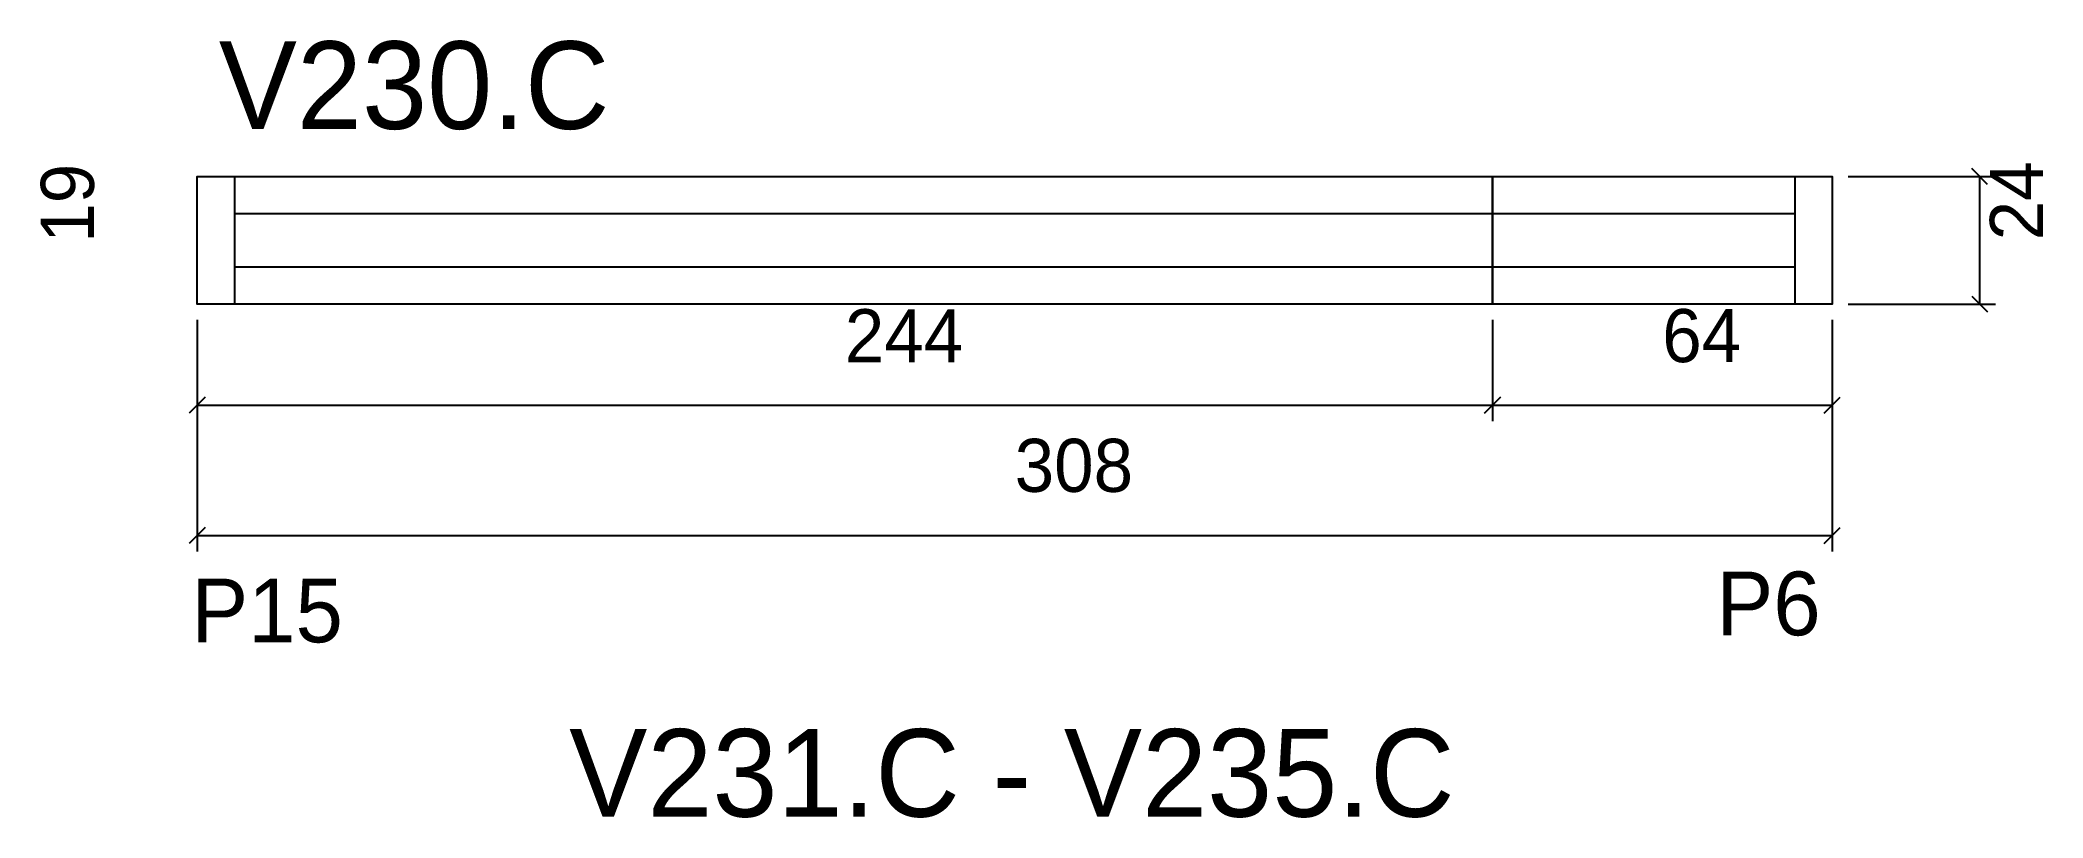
# Model space of a CAD drawing. Header units: metres. Extents: x 2610 to 2987, y 15945 to 16091.
import ezdxf

# ---------------------------------------------------------------- set-up
doc = ezdxf.new("R2010")
doc.units = ezdxf.units.M
for name, color, linetype in [('5', 7, 'Continuous'), ('COTA', 7, 'Continuous'), ('NOMENCLATURA', 7, 'Continuous'), ('Painéis', 7, 'Continuous'), ('SARR_2.2x7', 7, 'Continuous')]:
    doc.layers.add(name, color=color, linetype=linetype)

msp = doc.modelspace()

# ---------------------------------------------------------------- linework, layer by layer
at = {"layer": 'COTA', "color": 4, "lineweight": 25}
for p, q in [((2639.34, 16038.46), (2639.34, 16019.41)), ((2639.34, 16038.46), (2639.34, 15994.83)), ((2883.34, 16038.46), (2883.34, 16019.41)), ((2883.34, 16038.46), (2883.34, 16019.41)), ((2947.34, 16038.46), (2947.34, 16019.41)), ((2947.34, 16038.46), (2947.34, 15994.83)), ((2639.34, 16022.41), (2883.34, 16022.41)), ((2883.34, 16022.41), (2947.34, 16022.41)), ((2639.34, 15997.83), (2947.34, 15997.83))]:
    msp.add_line(p, q, dxfattribs=at)
at = {"layer": 'COTA', "color": 0, "lineweight": 25}
for p, q in [((2640.84, 16023.91), (2637.84, 16020.91)), ((2881.84, 16020.91), (2884.84, 16023.91)), ((2884.84, 16023.91), (2881.84, 16020.91)), ((2945.84, 16020.91), (2948.84, 16023.91)), ((2640.84, 15999.33), (2637.84, 15996.33)), ((2945.84, 15996.33), (2948.84, 15999.33))]:
    msp.add_line(p, q, dxfattribs=at)
at = {"layer": 'Painéis', "color": 4, "lineweight": 25}
for p, q in [((2950.34, 16065.46), (2978.14, 16065.46)), ((2975.14, 16065.46), (2975.14, 16041.46)), ((2950.34, 16041.46), (2978.14, 16041.46))]:
    msp.add_line(p, q, dxfattribs=at)
at = {"layer": 'Painéis', "color": 0, "lineweight": 25}
for p, q in [((2976.64, 16063.96), (2973.64, 16066.96)), ((2973.64, 16042.96), (2976.64, 16039.96))]:
    msp.add_line(p, q, dxfattribs=at)
at = {"layer": 'Painéis', "color": 200, "lineweight": 25}
for points in [[(2883.34, 16041.46), (2639.34, 16041.46), (2639.34, 16065.46), (2883.34, 16065.46)], [(2883.34, 16065.46), (2947.34, 16065.46), (2947.34, 16041.46), (2883.34, 16041.46)]]:
    msp.add_lwpolyline(points, close=True, dxfattribs=at)
at = {"layer": 'SARR_2.2x7', "color": 40, "lineweight": 25}
for p, q in [((2646.34, 16065.46), (2646.34, 16041.46)), ((2940.34, 16065.46), (2940.34, 16041.46)), ((2883.34, 16058.46), (2646.34, 16058.46)), ((2940.34, 16058.46), (2883.34, 16058.46)), ((2646.34, 16048.46), (2883.34, 16048.46)), ((2883.34, 16048.46), (2940.34, 16048.46))]:
    msp.add_line(p, q, dxfattribs=at)

# ---------------------------------------------------------------- texts
at = {"layer": '5', "color": 5, "lineweight": 25}
for s, p in [('P15', (2638.23, 15977.73)), ('P6', (2925.56, 15979.05))]:
    msp.add_text(s, height=12, rotation=360, dxfattribs=at).set_placement(p)
at = {"layer": 'COTA', "color": 240, "lineweight": 25}
msp.add_text('19', height=10, rotation=90, dxfattribs=at).set_placement((2619.87, 16053))
for s, p in [('244', (2761.34, 16030.48)), ('64', (2915.34, 16030.51)), ('308', (2793.34, 16006.07))]:
    msp.add_text(s, height=10, dxfattribs=at).set_placement(p)
at = {"layer": 'NOMENCLATURA', "color": 7, "lineweight": 25}
for s, p in [('V230.C', (2643.4, 16074.44)), ('V231.C - V235.C', (2709.41, 15944.88))]:
    msp.add_text(s, height=16.5, dxfattribs=at).set_placement(p)
at = {"layer": 'Painéis', "color": 240, "lineweight": 25}
msp.add_text('24', height=10, rotation=90, dxfattribs=at).set_placement((2987.07, 16053.46))

doc.saveas('drawing.dxf')
